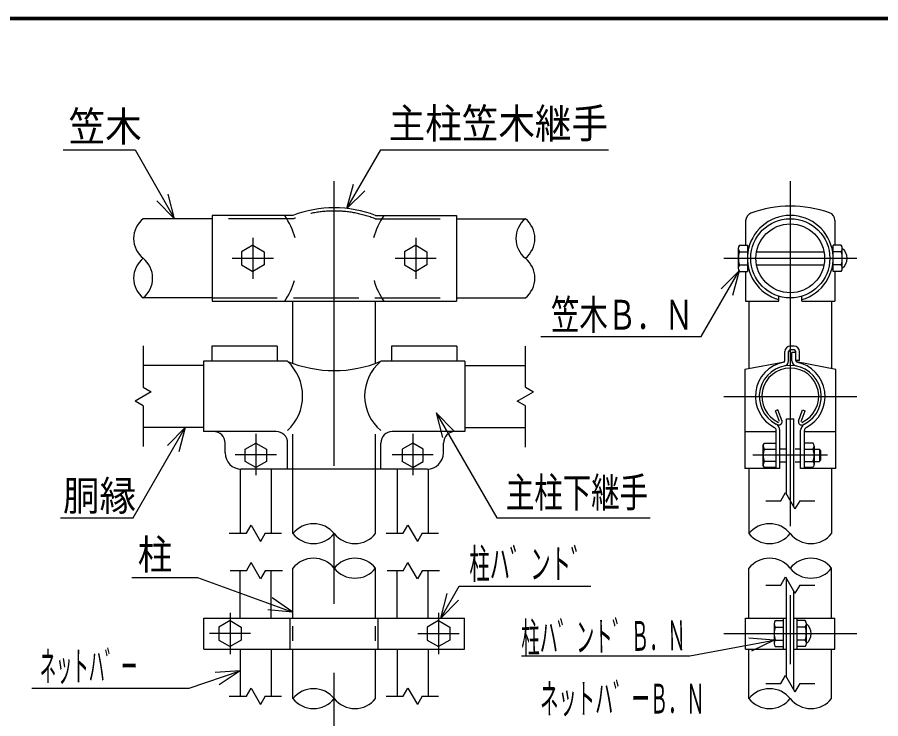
# Model space of a CAD drawing. Units: millimetres, scale not verified. Extents: x -4425 to 4425, y -3150 to 3150.
# Drawn here: x 1072 to 2663, y 1634 to 2925 of the extents above; entities that cross this region are included whole.
import ezdxf
from ezdxf.enums import TextEntityAlignment as Align

# ---------------------------------------------------------------- set-up
doc = ezdxf.new("R2010")
doc.units = ezdxf.units.MM
doc.header["$LTSCALE"] = 20
doc.linetypes.add('DASHED', pattern=[7.5, 6, -1.5])
doc.linetypes.add('USER1', pattern=[50.8, 31.75, -6.35, 6.35, -6.35])
doc.layers.add('0-0_1', color=7, linetype='Continuous', lineweight=25)
doc.layers.add('0-5_WAKU', color=7, linetype='Continuous', lineweight=25)
doc.styles.add('ＭＳ ゴシック', font='')
doc.styles.get('ＭＳ ゴシック').set_extended_font_data('MS Gothic')

msp = doc.modelspace()

# ---------------------------------------------------------------- linework, layer by layer
at = {"layer": '0-0_1', "color": 2}
for p, q in [((1156.91, 2680.8), (1289.11, 2680.8)), ((1289.11, 2680.8), (1362.16, 2554.27)), ((1679.58, 2572.83), (1741.91, 2680.8)), ((1741.91, 2680.8), (2161.17, 2680.8)), ((1679.58, 2572.83), (1691.64, 2617.83)), ((1362.16, 2554.27), (1350.1, 2599.27)), ((1679.58, 2572.83), (1712.52, 2605.78)), ((1362.16, 2554.27), (1329.22, 2587.21)), ((2332.08, 2337.24), (2401.85, 2458.09)), ((2401.85, 2458.09), (2368.91, 2425.15)), ((2401.85, 2458.09), (2389.79, 2413.09)), ((2036.56, 2337.24), (2332.08, 2337.24)), ((1304.12, 2320.41), (1304.12, 2244.44)), ((2008.1, 2244.44), (2008.1, 2319.47)), ((1304.12, 2244.44), (1319.12, 2235.78)), ((2008.1, 2244.44), (2023.1, 2235.78)), ((1319.12, 2235.78), (1289.12, 2218.46)), ((1993.1, 2218.46), (2023.1, 2235.78)), ((1304.12, 2209.8), (1289.12, 2218.46)), ((2008.1, 2209.8), (1993.1, 2218.46)), ((1304.12, 2209.8), (1304.12, 2134.76)), ((1843.69, 2196.79), (1955.29, 2003.49)), ((1843.69, 2196.79), (1876.63, 2163.85)), ((1843.69, 2196.79), (1855.75, 2151.79)), ((2008.1, 2133.82), (2008.1, 2209.8)), ((1285.5, 2003.49), (1381.62, 2169.97)), ((1381.62, 2169.97), (1348.67, 2137.02)), ((1381.62, 2169.97), (1369.56, 2124.97)), ((2478.79, 2035.23), (2487.45, 2050.23)), ((2487.45, 2050.23), (2504.77, 2020.23)), ((2451.11, 2035.23), (2478.79, 2035.23)), ((2513.43, 2035.23), (2504.77, 2020.23)), ((2513.43, 2035.23), (2541.11, 2035.23)), ((1151.73, 2003.49), (1285.5, 2003.49)), ((1494.29, 1975.23), (1502.95, 1990.23)), ((1502.95, 1990.23), (1520.27, 1960.23)), ((1783.29, 1975.23), (1791.95, 1990.23)), ((1791.95, 1990.23), (1809.27, 1960.23)), ((1955.29, 2003.49), (2237.94, 2003.49)), ((1462.54, 1975.23), (1494.29, 1975.23)), ((1528.93, 1975.23), (1520.27, 1960.23)), ((1528.93, 1975.23), (1558.86, 1975.23)), ((1751.54, 1975.23), (1783.29, 1975.23)), ((1817.93, 1975.23), (1809.27, 1960.23)), ((1817.93, 1975.23), (1847.86, 1975.23)), ((1494.29, 1906.23), (1502.95, 1921.23)), ((1520.27, 1891.23), (1502.95, 1921.23)), ((1783.29, 1906.23), (1791.95, 1921.23)), ((1809.27, 1891.23), (1791.95, 1921.23)), ((1283.52, 1894.01), (1404.14, 1894.01)), ((1404.14, 1894.01), (1579.91, 1830.03)), ((1494.29, 1906.23), (1464.36, 1906.23)), ((1528.93, 1906.23), (1520.27, 1891.23)), ((1560.68, 1906.23), (1528.93, 1906.23)), ((1783.29, 1906.23), (1753.36, 1906.23)), ((1817.93, 1906.23), (1809.27, 1891.23)), ((1849.68, 1906.23), (1817.93, 1906.23)), ((2478.79, 1879.99), (2487.45, 1894.99)), ((2487.45, 1894.99), (2504.77, 1864.98)), ((1852.3, 1819.23), (1886.38, 1878.26)), ((1886.38, 1878.26), (2128.87, 1878.26)), ((2451.11, 1879.98), (2478.79, 1879.98)), ((2513.43, 1879.99), (2504.77, 1864.99)), ((2513.43, 1879.98), (2541.11, 1879.98)), ((1852.3, 1819.23), (1864.36, 1864.23)), ((1579.91, 1830.03), (1541.75, 1856.76)), ((1852.3, 1819.23), (1885.24, 1852.17)), ((1579.91, 1830.03), (1533.5, 1834.09)), ((2466.45, 1778.63), (2420, 1782.23)), ((2311.1, 1749.64), (2466.45, 1778.63)), ((2466.45, 1778.63), (2424.43, 1758.52)), ((2001.08, 1749.64), (2311.1, 1749.64)), ((1388.96, 1690.37), (1483.11, 1722.42)), ((1483.11, 1722.42), (1436.62, 1719.34)), ((1483.11, 1722.42), (1444.4, 1696.51)), ((2478.79, 1698.75), (2487.45, 1713.75)), ((2487.45, 1713.75), (2504.77, 1683.75)), ((1098.79, 1690.37), (1388.96, 1690.37)), ((1494.29, 1675.23), (1502.95, 1690.23)), ((1502.95, 1690.23), (1520.27, 1660.23)), ((1783.29, 1675.23), (1791.95, 1690.23)), ((1791.95, 1690.23), (1809.27, 1660.23)), ((2451.11, 1698.75), (2478.79, 1698.75)), ((2513.43, 1698.75), (2504.77, 1683.75)), ((2513.43, 1698.75), (2541.11, 1698.75)), ((1462.54, 1675.23), (1494.29, 1675.23)), ((1528.93, 1675.23), (1520.27, 1660.23)), ((1528.93, 1675.23), (1558.86, 1675.23)), ((1751.54, 1675.23), (1783.29, 1675.23)), ((1817.93, 1675.23), (1809.27, 1660.23)), ((1817.93, 1675.23), (1847.86, 1675.23))]:
    msp.add_line(p, q, dxfattribs=at)
at = {"layer": '0-0_1', "color": 3, "linetype": 'USER1'}
for p, q in [((1656.11, 1083.49), (1656.11, 2623.61)), ((2496.11, 2623.61), (2496.11, 1086.57)), ((1506.11, 2519.34), (1506.11, 2443.4)), ((1806.11, 2519.34), (1806.11, 2443.4)), ((1468.14, 2481.37), (1544.08, 2481.37)), ((1768.14, 2481.37), (1844.08, 2481.37)), ((2373.68, 2481.37), (2618.54, 2481.37)), ((2373.68, 2227.12), (2618.54, 2227.12)), ((1511.61, 2158.23), (1511.61, 2082.29)), ((1800.61, 2158.23), (1800.61, 2082.29)), ((1473.64, 2120.26), (1549.58, 2120.26)), ((1762.64, 2120.26), (1838.58, 2120.26)), ((2564.93, 2118.83), (2427.28, 2118.83)), ((1464.11, 1828.7), (1464.11, 1752.76)), ((1848.11, 1828.7), (1848.11, 1752.76)), ((1502.08, 1790.73), (1426.14, 1790.73)), ((1810.14, 1790.73), (1886.08, 1790.73)), ((2373.68, 1790.73), (2618.54, 1790.73))]:
    msp.add_line(p, q, dxfattribs=at)
at = {"layer": '0-0_1'}
for p, q in [((1431.11, 2554.27), (1304.12, 2554.27)), ((1431.11, 2560.27), (1431.11, 2402.47)), ((1579.91, 2560.27), (1431.11, 2560.27)), ((1732.31, 2560.27), (1881.11, 2560.27)), ((1881.11, 2560.27), (1881.11, 2402.47)), ((1881.11, 2554.27), (2008.1, 2554.27)), ((2413.91, 2550.24), (2413.91, 2505.37)), ((2578.31, 2551.05), (2578.31, 2505.37)), ((1506.11, 2505.37), (1485.32, 2493.37)), ((1506.11, 2505.37), (1526.89, 2493.37)), ((1806.11, 2505.37), (1785.32, 2493.37)), ((1806.11, 2505.37), (1826.89, 2493.37)), ((2400.3, 2499.37), (2400.3, 2463.37)), ((2402.36, 2505.37), (2417.21, 2505.37)), ((2417.21, 2505.37), (2417.21, 2457.37)), ((2575.01, 2457.37), (2575.01, 2505.37)), ((2589.86, 2505.37), (2575.01, 2505.37)), ((2591.92, 2463.37), (2591.92, 2499.37)), ((1485.32, 2493.37), (1485.32, 2469.37)), ((1526.89, 2493.37), (1526.89, 2469.37)), ((1785.32, 2493.37), (1785.32, 2469.37)), ((1826.89, 2493.37), (1826.89, 2469.37)), ((2402.36, 2493.37), (2418.16, 2493.37)), ((2433.96, 2493.37), (2558.26, 2493.37)), ((2589.86, 2493.37), (2574.05, 2493.37)), ((1485.32, 2469.37), (1506.11, 2457.37)), ((1526.89, 2469.37), (1506.11, 2457.37)), ((1785.32, 2469.37), (1806.11, 2457.37)), ((1826.89, 2469.37), (1806.11, 2457.37)), ((2402.36, 2469.37), (2418.16, 2469.37)), ((2433.96, 2469.37), (2558.26, 2469.37)), ((2589.86, 2469.37), (2574.05, 2469.37)), ((2402.36, 2457.37), (2417.21, 2457.37)), ((2589.86, 2457.37), (2575.01, 2457.37)), ((2578.31, 2457.37), (2578.31, 2402.47)), ((1431.11, 2408.47), (1304.12, 2408.47)), ((1431.11, 2402.47), (1881.11, 2402.47)), ((1579.91, 2288.78), (1579.91, 2402.47)), ((1732.31, 2288.78), (1732.31, 2402.47)), ((1881.11, 2408.47), (2008.1, 2408.47)), ((2419.91, 2402.47), (2419.91, 2278.54)), ((2475.11, 2402.47), (2475.11, 2411.56)), ((2517.11, 2402.47), (2517.11, 2411.56)), ((2517.11, 2402.47), (2578.31, 2402.47)), ((2572.31, 2402.47), (2572.31, 2278.44)), ((1550.83, 2319.76), (1550.83, 2291.79)), ((1881.7, 2319.76), (1761.38, 2319.76)), ((1761.38, 2319.76), (1761.38, 2291.79)), ((1881.7, 2319.76), (1881.7, 2291.79)), ((2486.18, 2293.09), (2486.18, 2309.83)), ((2493.1, 2292.93), (2493.1, 2309.83)), ((2503.03, 2319.76), (2496.11, 2319.76)), ((2503.03, 2312.84), (2496.11, 2312.84)), ((2499.12, 2292.93), (2499.12, 2308.33)), ((2506.03, 2308.33), (2499.12, 2308.33)), ((2506.04, 2293.09), (2506.03, 2309.83)), ((2512.95, 2293.29), (2512.95, 2309.83)), ((1570.21, 2291.77), (1415.48, 2291.79)), ((1415.48, 2291.79), (1415.48, 2162.45)), ((1896.74, 2291.79), (1742.01, 2291.79)), ((1896.74, 2291.79), (1896.74, 2162.45)), ((2412.19, 2277.07), (2485.3, 2290.96)), ((2512.95, 2293.29), (2506.04, 2293.29)), ((2580.03, 2277), (2507.31, 2290.63)), ((1415.48, 2284.27), (1304.12, 2284.27)), ((1896.74, 2284.27), (2008.1, 2284.27)), ((2412.19, 2277.07), (2412.19, 2227.12)), ((2580.03, 2227.12), (2580.03, 2277)), ((2412.19, 2227.12), (2412.19, 2094.77)), ((2580.03, 2094.77), (2580.03, 2227.12)), ((2473.48, 2202.31), (2468.95, 2200.67)), ((2476.17, 2180.85), (2468.95, 2200.67)), ((2480.93, 2181.85), (2473.48, 2202.31)), ((2511.29, 2181.85), (2518.74, 2202.31)), ((2516.05, 2180.85), (2523.27, 2200.67)), ((2518.74, 2202.31), (2523.27, 2200.67)), ((2489.36, 2046.92), (2489.36, 2185.72)), ((2489.36, 2185.72), (2502.86, 2185.72)), ((2502.86, 2023.54), (2502.86, 2185.72)), ((1415.48, 2169.97), (1304.12, 2169.97)), ((1896.74, 2169.97), (2008.1, 2169.97)), ((2470.09, 2094.77), (2470.09, 2164.61)), ((2477.01, 2094.77), (2477.01, 2164.78)), ((2515.21, 2094.77), (2515.21, 2164.78)), ((2522.13, 2094.77), (2522.13, 2164.61)), ((1549.18, 2162.45), (1415.48, 2162.45)), ((1579.91, 1974.6), (1579.91, 2157.97)), ((1732.31, 1974.6), (1732.31, 2157.97)), ((1896.74, 2162.45), (1763.04, 2162.45)), ((2412.19, 2162.45), (2470.09, 2162.45)), ((2522.13, 2162.45), (2580.03, 2162.45)), ((1454.97, 2123.34), (1454.97, 2141.39)), ((1492.06, 2130.12), (1511.61, 2141.41)), ((1511.61, 2141.41), (1531.16, 2130.12)), ((1570.23, 2093.27), (1570.23, 2141.39)), ((1741.98, 2093.27), (1741.98, 2141.39)), ((1800.61, 2141.41), (1781.06, 2130.12)), ((1820.16, 2130.12), (1800.61, 2141.41)), ((1857.24, 2123.34), (1857.24, 2141.39)), ((2446.09, 2137.39), (2448.4, 2141.39)), ((2446.09, 2100.27), (2446.09, 2137.39)), ((2448.4, 2141.39), (2470.09, 2141.39)), ((2537.96, 2141.39), (2521.98, 2141.39)), ((2540.02, 2135.65), (2540.02, 2102.12)), ((1492.06, 2107.55), (1492.06, 2130.12)), ((1531.16, 2130.12), (1531.16, 2107.54)), ((1781.06, 2130.12), (1781.06, 2107.54)), ((1820.16, 2107.54), (1820.16, 2130.12)), ((2447.9, 2130.11), (2470.09, 2130.11)), ((2477.01, 2130.86), (2487.08, 2130.86)), ((2505.13, 2130.86), (2515.21, 2130.86)), ((2521.98, 2130.1), (2537.52, 2130.1)), ((2540.02, 2130.1), (2549.65, 2130.1)), ((2549.65, 2130.1), (2549.65, 2107.56)), ((2552.06, 2127.7), (2549.65, 2130.1)), ((2552.06, 2127.7), (2552.06, 2109.97)), ((1511.61, 2096.26), (1492.06, 2107.54)), ((1531.16, 2107.55), (1511.61, 2096.26)), ((1800.61, 2096.26), (1781.06, 2107.54)), ((1800.61, 2096.26), (1820.16, 2107.54)), ((2448.4, 2096.27), (2446.09, 2100.27)), ((2470.09, 2107.55), (2447.9, 2107.55)), ((2477.01, 2106.8), (2487.08, 2106.8)), ((2505.13, 2106.8), (2515.21, 2106.8)), ((2521.98, 2107.56), (2537.57, 2107.56)), ((2540.02, 2107.56), (2549.65, 2107.56)), ((2549.65, 2107.56), (2552.06, 2109.96)), ((1483.11, 2094.2), (1483.11, 1975.23)), ((1827.16, 2093.27), (1484.82, 2093.27)), ((1540.11, 2093.27), (1540.11, 1975.23)), ((1772.11, 2093.27), (1772.11, 1975.23)), ((1829.11, 2094.2), (1829.11, 1975.23)), ((2477.01, 2094.77), (2412.19, 2094.77)), ((2419.91, 2094.77), (2419.91, 1974.6)), ((2470.09, 2096.27), (2448.4, 2096.27)), ((2580.03, 2094.77), (2515.21, 2094.77)), ((2537.13, 2096.27), (2521.98, 2096.27)), ((2572.31, 2094.77), (2572.31, 1974.6)), ((1579.91, 1819.23), (1579.91, 1910.99)), ((1732.31, 1819.23), (1732.31, 1910.99)), ((2419.91, 1819.23), (2419.91, 1910.99)), ((2572.31, 1819.23), (2572.31, 1910.99)), ((1483.11, 1819.23), (1483.11, 1906.23)), ((1540.11, 1819.23), (1540.11, 1906.23)), ((1772.11, 1819.23), (1772.11, 1906.23)), ((1829.11, 1819.23), (1829.11, 1906.23)), ((2489.36, 1710.44), (2489.36, 1891.68)), ((2502.86, 1687.06), (2502.86, 1868.29)), ((1416.11, 1819.23), (1896.11, 1819.23)), ((1416.11, 1762.23), (1416.11, 1819.23)), ((1464.11, 1814.73), (1443.32, 1802.73)), ((1464.11, 1814.73), (1484.89, 1802.73)), ((1575.11, 1762.23), (1575.11, 1819.23)), ((1737.11, 1762.23), (1737.11, 1819.23)), ((1848.11, 1814.73), (1827.32, 1802.73)), ((1848.11, 1814.73), (1868.89, 1802.73)), ((1896.11, 1762.23), (1896.11, 1819.23)), ((2413.91, 1819.23), (2489.36, 1819.23)), ((2413.91, 1762.23), (2413.91, 1819.23)), ((2468.51, 1814.73), (2483.36, 1814.73)), ((2483.36, 1762.23), (2483.36, 1819.23)), ((2502.86, 1819.23), (2578.31, 1819.23)), ((2508.86, 1762.23), (2508.86, 1819.23)), ((2523.71, 1814.73), (2508.86, 1814.73)), ((2578.31, 1762.23), (2578.31, 1819.23)), ((1443.32, 1802.73), (1443.32, 1778.73)), ((1827.32, 1802.73), (1827.32, 1778.73)), ((1868.89, 1802.73), (1868.89, 1778.73)), ((2466.45, 1808.73), (2466.45, 1772.73)), ((2468.51, 1802.73), (2483.36, 1802.73)), ((2523.71, 1802.73), (2508.86, 1802.73)), ((2525.77, 1772.73), (2525.77, 1808.73)), ((1443.32, 1778.73), (1464.11, 1766.73)), ((1827.32, 1778.73), (1848.11, 1766.73)), ((1868.89, 1778.73), (1848.11, 1766.73)), ((2468.51, 1778.73), (2483.36, 1778.73)), ((2468.51, 1766.73), (2483.36, 1766.73)), ((2523.71, 1778.73), (2508.86, 1778.73)), ((2523.71, 1766.73), (2508.86, 1766.73)), ((1416.11, 1762.23), (1896.11, 1762.23)), ((1483.11, 1762.23), (1483.11, 1675.23)), ((1540.11, 1762.23), (1540.11, 1675.23)), ((1579.91, 1670.99), (1579.91, 1762.23)), ((1732.31, 1670.99), (1732.31, 1762.23)), ((1772.11, 1762.23), (1772.11, 1675.23)), ((1829.11, 1762.23), (1829.11, 1675.23)), ((2413.91, 1762.23), (2489.36, 1762.23)), ((2419.91, 1670.99), (2419.91, 1762.23)), ((2502.86, 1762.23), (2578.31, 1762.23)), ((2572.31, 1670.99), (2572.31, 1762.23))]:
    msp.add_line(p, q, dxfattribs=at)
at = {"layer": '0-0_1', "color": 8, "linetype": 'DASHED'}
for p, q in [((1581.03, 2554.27), (1431.11, 2554.27)), ((1731.19, 2554.27), (1881.11, 2554.27)), ((1431.11, 2408.47), (1881.11, 2408.47)), ((1579.91, 1777.23), (1579.91, 1804.23)), ((1732.31, 1777.23), (1732.31, 1804.23))]:
    msp.add_line(p, q, dxfattribs=at)
at = {"layer": '0-0_1'}
for points in [[(2413.91, 2457.37), (2413.91, 2402.47), (2475.11, 2402.47)], [(1550.83, 2319.76), (1430.52, 2319.76), (1430.52, 2291.79)], [(1484.89, 1802.73), (1484.89, 1778.73), (1464.11, 1766.73)]]:
    msp.add_lwpolyline(points, dxfattribs=at)
for radius in [72.9, 63.3]:
    msp.add_circle((2496.11, 2481.37), radius, dxfattribs=at)
for centre, radius, start, end in [((2497.23, 2363.95), 213.42, 70.54896, 110.14153), ((1656.11, 2361.41), 212.95, 69.03345, 110.9667), ((2428.91, 2550.24), 15, 110.14153, 180), ((2563.31, 2551.05), 15, 0, 70.54896), ((1333.34, 2517.82), 46.72, 128.71809, 231.2822), ((1447.22, 2481.37), 141.69, 15.3674, 33.83771), ((1865, 2481.37), 141.69, 146.16244, 164.63274), ((2037.32, 2517.82), 46.72, 128.71809, 231.2822), ((1978.88, 2517.82), 46.72, 308.71795, 51.28205), ((2496.11, 2481.37), 78.9, 285.43582, 254.56419), ((2410.07, 2499.37), 9.77, 142.12123, 217.87906), ((2582.14, 2499.37), 9.77, 322.12109, 37.87891), ((2578.42, 2481.37), 22.5, 306.86985, 53.13015), ((1333.34, 2444.92), 46.72, 128.71809, 231.2822), ((1274.9, 2444.92), 46.72, 308.71795, 51.28205), ((1978.88, 2444.92), 46.72, 308.71795, 51.28205), ((2436.3, 2481.37), 36, 160.5289, 199.47138), ((2555.92, 2481.37), 36, 340.52876, 19.47124), ((2410.07, 2463.37), 9.77, 142.12123, 217.87906), ((2582.14, 2463.37), 9.77, 322.12109, 37.87891), ((1447.22, 2481.37), 141.69, 326.16229, 343.14703), ((1865, 2481.37), 141.69, 196.85282, 213.83756), ((2496.11, 2309.83), 9.93, 90, 180), ((2496.11, 2309.83), 3.01, 90, 180), ((2503.03, 2309.83), 9.93, 0, 90), ((2503.03, 2309.83), 3.01, 0, 90), ((1510.42, 2228), 87.42, 313.11304, 46.84253), ((1656.08, 2499.77), 225.04, 247.56669, 292.44657), ((1794.8, 2228.07), 82.75, 129.64224, 230.53066), ((2483.17, 2293.09), 3.01, 281.09534, 0), ((2483.17, 2292.93), 9.93, 281.12048, 0), ((2509.04, 2292.93), 9.93, 180, 258.88393), ((2509.04, 2293.09), 3.01, 180, 258.90917), ((2496.11, 2227.12), 64.22, 101.09585, 242.86295), ((2496.11, 2227.12), 57.15, 90.00128, 242.80055), ((2496.11, 2227.12), 52.34, 294.33505, 245.82558), ((2496.11, 2227.12), 57.15, 297.19772, 90.00128), ((2496.11, 2227.12), 64.22, 297.13473, 78.90888), ((2475.05, 2180.58), 6.02, 245.55103, 10.6546), ((2517.17, 2180.55), 6.02, 169.34531, 287.95501), ((2464.07, 2164.61), 6.02, 0, 62.86319), ((2464.07, 2164.78), 12.93, 0, 62.80017), ((2528.14, 2164.78), 12.93, 117.19772, 180), ((2528.14, 2164.61), 6.02, 117.1347, 180), ((1433.92, 2141.39), 21.05, 0, 90), ((1549.18, 2141.39), 21.05, 0, 90), ((1763.04, 2141.39), 21.05, 90, 180), ((1878.3, 2141.39), 21.05, 90, 180), ((2481.83, 2142.4), 36.09, 187.97958, 199.90953), ((2531.91, 2135.98), 8.12, 313.6954, 41.82075), ((1485.05, 2123.34), 30.08, 180, 270), ((1827.16, 2123.34), 30.08, 270, 0), ((2482.21, 2118.83), 36.12, 161.80096, 198.19904), ((2513.49, 2118.78), 26.56, 335.14081, 25.22754), ((2481.83, 2095.26), 36.09, 160.09047, 172.02042), ((2532.69, 2102.11), 7.34, 307.30571, 49.067), ((1618.01, 1944.06), 48.83, 38.71757, 141.28167), ((2458.01, 1944.06), 48.83, 38.71787, 141.28198), ((1618.01, 2005.14), 48.83, 218.71771, 321.28182), ((1694.21, 2005.14), 48.83, 218.71771, 321.28182), ((2458.01, 2005.14), 48.83, 218.71802, 321.28213), ((2534.21, 2005.14), 48.83, 218.71802, 321.28213), ((1618.01, 1880.45), 48.83, 38.71802, 141.28213), ((1694.21, 1880.45), 48.83, 38.71802, 141.28213), ((2458.01, 1880.45), 48.83, 38.71802, 141.28213), ((2534.21, 1880.45), 48.83, 38.71802, 141.28213), ((1694.21, 1941.53), 48.83, 218.71787, 321.28198), ((2534.21, 1941.53), 48.83, 218.71787, 321.28198), ((2476.22, 1808.73), 9.77, 142.12123, 217.87906), ((2515.99, 1808.73), 9.77, 322.12109, 37.87891), ((2502.45, 1790.73), 36, 160.5289, 199.47138), ((2489.77, 1790.73), 36, 340.52876, 19.47124), ((2512.27, 1790.73), 22.5, 306.86985, 53.13015), ((2476.22, 1772.73), 9.77, 142.12123, 217.87906), ((2515.99, 1772.73), 9.77, 322.12109, 37.87891), ((1618.01, 1640.45), 48.83, 38.71802, 141.28213), ((2458.01, 1640.45), 48.83, 38.71802, 141.28213), ((1618.01, 1701.53), 48.83, 218.71787, 321.28198), ((1694.21, 1701.53), 48.83, 218.71787, 321.28198), ((2458.01, 1701.53), 48.83, 218.71787, 321.28198), ((2534.21, 1701.53), 48.83, 218.71787, 321.28198)]:
    msp.add_arc(centre, radius, start, end, dxfattribs=at)
at = {"layer": '0-0_1', "color": 8, "linetype": 'DASHED'}
msp.add_arc((1656.11, 2361.41), 206.95, 68.7282, 111.27195, dxfattribs=at)
at = {"layer": '0-5_WAKU'}
msp.add_line((-4048, 2923), (4198, 2923), dxfattribs=at)
msp.add_lwpolyline([(-4050, 2925), (4200, 2925), (4200, -2925), (-4050, -2925)], close=True, dxfattribs=at)
msp.add_lwpolyline([(-4046, -2921), (-4046, 2921), (4196, 2921)], dxfattribs=at)

# ---------------------------------------------------------------- texts
at = {"layer": '0-0_1', "style": 'ＭＳ ゴシック'}
for s, width, p in [('笠木', 0.9, (1166.89, 2680.15)), ('主柱笠木継手', 0.9, (1756.49, 2685.83)), ('笠木Ｂ．Ｎ', 0.7, (2055.32, 2333.59)), ('主柱下継手', 0.7, (1972.29, 2006.55)), ('胴縁', 0.9, (1156.42, 2000.6)), ('柱', 0.85, (1294.22, 1892.14)), ('柱ハ゛ント゛', 0.5, (1905.08, 1875.05)), ('ネットハ゛ー', 0.4, (1113.85, 1686.59)), ('ネットハ゛ーＢ．Ｎ', 0.45, (2035.42, 1627.12))]:
    msp.add_text(s, height=54.84, dxfattribs=dict(at, width=width)).set_placement(p, align=Align.BOTTOM_LEFT)
at = {"layer": '0-0_1', "style": 'ＭＳ ゴシック', "width": 0.45}
msp.add_text('柱ハ゛ント゛Ｂ．Ｎ', height=54.84, rotation=0.892, dxfattribs=at).set_placement((2001.24, 1739.09), align=Align.BOTTOM_LEFT)

doc.saveas('drawing.dxf')
